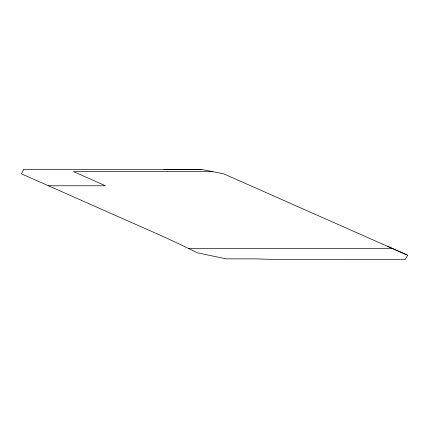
<?xml version="1.0" encoding="UTF-8"?>
<svg xmlns="http://www.w3.org/2000/svg" width="429" height="429" viewBox="0 0 429 429"><rect width="100%" height="100%" fill="white"/><g stroke="black" fill="none" stroke-linecap="round" stroke-linejoin="round"><path stroke-width="0.64" d="M212.398 171.6L73.445 171.595L105.507 185.778L48.477 185.778M188.61 248.488L392.422 248.493M163.958 169.369L201.276 169.396M387.264 246.208L407.55 255.153M23.82 169.364L21.45 173.82L153.7 232.336A829.6 173.901 10.4 0 1 197.34 252.778L226.083 258.853L255.55 258.853L279.086 259.631L405.169 259.636L407.534 255.18L223.659 173.825L201.142 169.369L23.82 169.364"/></g></svg>
